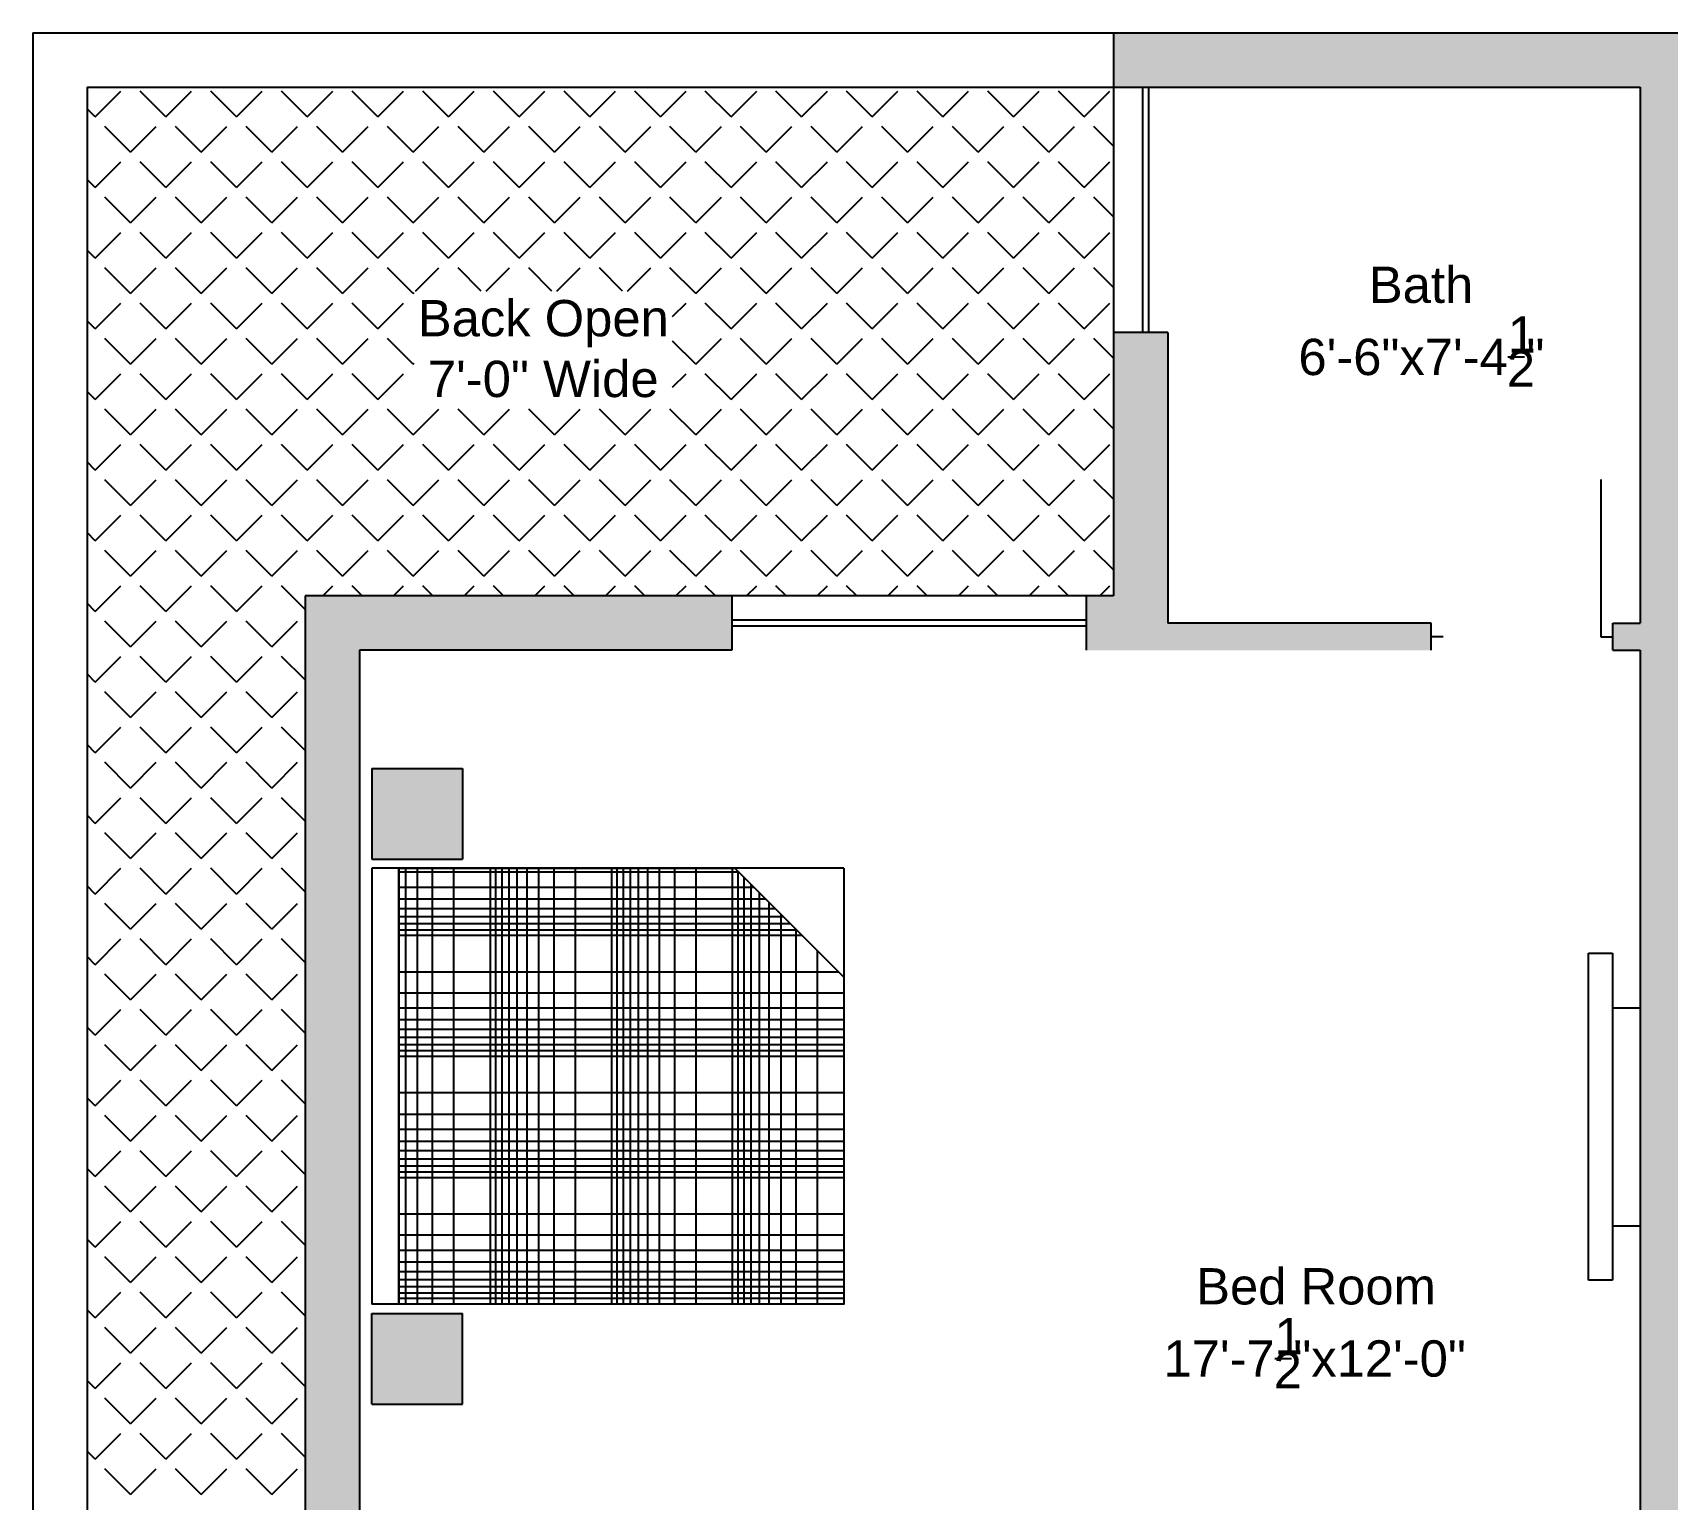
# Model space of a CAD drawing. Extents: x 22 to 562, y 18 to 1223.
# Drawn here: x 21.8 to 291.8, y 980.6 to 1222.8 of the extents above; entities that cross this region are included whole.
import ezdxf

# ---------------------------------------------------------------- set-up
doc = ezdxf.new("R2010")
doc.units = 0
doc.header["$MEASUREMENT"] = 0
for name, color, linetype in [('DOORS', 42, 'CONTINUOUS'), ('FURN', 144, 'CONTINUOUS'), ('FURNITURE', 44, 'CONTINUOUS'), ('LABELS', 61, 'CONTINUOUS'), ('LINE', 7, 'CONTINUOUS'), ('WALLS', 7, 'CONTINUOUS'), ('WINDOWS', 140, 'CONTINUOUS')]:
    doc.layers.add(name, color=color, linetype=linetype)
doc.styles.get("Standard").update_dxf_attribs({"font": 'arial.ttf'})

# ---------------------------------------------------------------- blocks, each defined once
blk = doc.blocks.new('FURN-G6')
at = {"layer": 'FURNITURE', "color": 7, "linetype": 'CONTINUOUS'}
for p, q in [((832.438348, 559.602644), (847.438348, 559.602644)), ((847.438348, 559.602644), (847.438348, 544.602644)), ((848.938348, 481.602644), (848.938348, 559.602644)), ((848.938348, 559.602644), (920.938348, 559.602644)), ((920.938348, 481.602644), (920.938348, 559.602644)), ((922.438348, 559.602644), (922.438348, 544.602644)), ((937.438348, 559.602644), (922.438348, 559.602644)), ((937.438348, 559.602644), (937.438348, 544.602644)), ((832.438348, 544.602644), (847.438348, 544.602644)), ((937.438348, 544.602644), (922.438348, 544.602644)), ((848.938348, 481.602644), (920.938348, 481.602644))]:
    blk.add_line(p, q, dxfattribs=at)
blk = doc.blocks.new('FURN-G5')
at = {"layer": 'FURNITURE', "color": 7, "linetype": 'CONTINUOUS'}
blk.add_line((832.438348, 559.602644), (832.438348, 544.602644), dxfattribs=at)
at = {"layer": 'FURNITURE'}
blk.add_blockref('FURN-G6', (0, 0), dxfattribs=at)
blk = doc.blocks.new('FURN-G7')
at = {"layer": 'FURNITURE', "color": 181, "linetype": 'CONTINUOUS'}
for p, q in [((920.938348, 553.980644), (848.938348, 553.980644)), ((849.541348, 555.102644), (849.541348, 498.999644)), ((852.040348, 555.102644), (852.040348, 496.500644)), ((853.978348, 555.102644), (853.978348, 494.562644)), ((855.562348, 555.102644), (855.562348, 492.978644)), ((856.903348, 555.102644), (856.903348, 491.637644)), ((858.061348, 555.102644), (858.061348, 490.479644)), ((859.084348, 555.102644), (859.084348, 489.456644)), ((859.999348, 555.102644), (859.999348, 488.541644)), ((866.020348, 555.102644), (866.020348, 482.520644)), ((869.542348, 481.605644), (869.542348, 555.102644)), ((872.041348, 481.605644), (872.041348, 555.102644)), ((873.979348, 481.605644), (873.979348, 555.102644)), ((875.563348, 481.605644), (875.563348, 555.102644)), ((876.904348, 481.605644), (876.904348, 555.102644)), ((878.062348, 481.605644), (878.062348, 555.102644)), ((879.085348, 481.605644), (879.085348, 555.102644)), ((880.000348, 481.605644), (880.000348, 555.102644)), ((886.021348, 481.605644), (886.021348, 555.102644)), ((889.540348, 555.102644), (889.540348, 481.605644)), ((892.039348, 555.102644), (892.039348, 481.605644)), ((893.977348, 555.102644), (893.977348, 481.605644)), ((895.561348, 555.102644), (895.561348, 481.605644)), ((896.902348, 555.102644), (896.902348, 481.605644)), ((898.060348, 555.102644), (898.060348, 481.605644)), ((899.083348, 555.102644), (899.083348, 481.605644)), ((899.998348, 555.102644), (899.998348, 481.605644)), ((906.019348, 555.102644), (906.019348, 481.605644)), ((909.541348, 481.605644), (909.541348, 555.102644)), ((912.040348, 481.605644), (912.040348, 555.102644)), ((913.978348, 481.605644), (913.978348, 555.102644)), ((915.562348, 481.605644), (915.562348, 555.102644)), ((916.903348, 481.605644), (916.903348, 555.102644)), ((918.061348, 481.605644), (918.061348, 555.102644)), ((919.084348, 481.605644), (919.084348, 555.102644)), ((919.999348, 481.605644), (919.999348, 555.102644)), ((920.938348, 552.042644), (848.938348, 552.042644)), ((920.938348, 549.543644), (848.938348, 549.543644)), ((920.938348, 546.021644), (848.938348, 546.021644)), ((920.938348, 540.000644), (848.938348, 540.000644)), ((920.938348, 539.085644), (848.938348, 539.085644)), ((920.938348, 538.062644), (848.938348, 538.062644)), ((920.938348, 536.901644), (848.938348, 536.901644)), ((920.938348, 535.563644), (848.938348, 535.563644)), ((848.938348, 533.979644), (920.938348, 533.979644)), ((848.938348, 532.041644), (920.938348, 532.041644)), ((848.938348, 529.542644), (920.938348, 529.542644)), ((848.938348, 526.020644), (920.938348, 526.020644)), ((848.938348, 519.999644), (920.938348, 519.999644)), ((848.938348, 519.084644), (920.938348, 519.084644)), ((848.938348, 518.061644), (920.938348, 518.061644)), ((848.938348, 516.900644), (920.938348, 516.900644)), ((848.938348, 515.562644), (920.938348, 515.562644)), ((920.938348, 513.981644), (848.938348, 513.981644)), ((920.938348, 512.043644), (848.938348, 512.043644)), ((920.938348, 509.544644), (848.938348, 509.544644)), ((920.938348, 506.022644), (848.938348, 506.022644)), ((920.938348, 500.001644), (848.938348, 500.001644)), ((920.938348, 499.086644), (849.454348, 499.086644)), ((920.938348, 498.063644), (850.477348, 498.063644)), ((920.938348, 496.902644), (851.638348, 496.902644)), ((920.938348, 495.564644), (852.976348, 495.564644)), ((854.560348, 493.980644), (920.938348, 493.980644)), ((856.498348, 492.042644), (920.938348, 492.042644)), ((858.997348, 489.543644), (920.938348, 489.543644)), ((862.519348, 486.021644), (920.938348, 486.021644))]:
    blk.add_line(p, q, dxfattribs=at)

msp = doc.modelspace()

# ---------------------------------------------------------------- hatches: boundary and pattern name
at = {"layer": 'LINE'}
h = msp.add_hatch(color=46, dxfattribs=at)
h.paths.add_polyline_path([(212.33, 391.78), (107.33, 391.78), (107.33, 382.78), (207.83, 382.78), (207.83, 378.28), (212.33, 378.28)])
h.paths.add_polyline_path([(516.83, 1129.78), (446.33, 1129.78), (446.33, 1120.78), (507.83, 1120.78), (507.83, 976.78), (419.33, 976.78), (419.33, 918.28), (423.83, 918.28), (423.83, 967.78), (507.83, 967.78), (507.83, 963.28), (516.83, 963.28)])
h.paths.add_polyline_path([(387.83, 1129.78), (383.33, 1129.78), (383.33, 1173.28), (374.33, 1173.28), (374.33, 1125.28), (330.83, 1125.28), (330.83, 1120.78), (387.83, 1120.78)])
h.paths.add_polyline_path([(137.33, 1129.78), (66.83, 1129.78), (66.83, 963.28), (75.83, 963.28), (75.83, 967.78), (159.83, 967.78), (159.83, 918.28), (164.33, 918.28), (164.33, 976.78), (75.83, 976.78), (75.83, 1120.78), (137.33, 1120.78)])
h.paths.add_polyline_path([(209.33, 1173.28), (200.33, 1173.28), (200.33, 1129.78), (195.83, 1129.78), (195.83, 1120.78), (252.83, 1120.78), (252.83, 1125.28), (209.33, 1125.28)])
h.paths.add_polyline_path([(516.83, 927.28), (507.83, 927.28), (507.83, 883.78), (423.83, 883.78), (423.83, 888.28), (419.33, 888.28), (419.33, 883.78), (414.83, 883.78), (414.83, 874.78), (507.83, 874.78), (507.83, 820.78), (516.83, 820.78)])
h.paths.add_polyline_path([(372.83, 883.78), (357.83, 883.78), (357.83, 976.78), (353.33, 976.78), (353.33, 883.78), (342.83, 883.78), (342.83, 874.78), (353.33, 874.78), (353.33, 741.28), (357.83, 741.28), (357.83, 874.78), (372.83, 874.78)], flags=16)
h.paths.add_polyline_path([(516.83, 748.78), (507.83, 748.78), (507.83, 694.78), (357.83, 694.78), (357.83, 699.28), (353.33, 699.28), (353.33, 685.78), (507.83, 685.78), (507.83, 649.78), (516.83, 649.78)])
h.paths.add_polyline_path([(516.83, 577.78), (507.83, 577.78), (507.83, 541.78), (363.83, 541.78), (363.83, 532.78), (371.33, 532.78), (371.33, 504.28), (375.83, 504.28), (375.83, 532.78), (507.83, 532.78), (507.83, 509.53), (516.83, 509.53)])
h.paths.add_polyline_path([(516.83, 461.53), (507.83, 461.53), (507.83, 438.28), (375.83, 438.28), (375.83, 462.28), (371.33, 462.28), (371.33, 433.78), (507.83, 433.78), (507.83, 424.78), (516.83, 424.78)])
h.paths.add_polyline_path([(516.83, 400.78), (507.83, 400.78), (507.83, 391.78), (503.33, 391.78), (503.33, 382.78), (507.83, 382.78), (507.83, 226.78), (477.83, 226.78), (477.83, 217.78), (516.83, 217.78)])
h.paths.add_polyline_path([(476.33, 391.78), (371.33, 391.78), (371.33, 378.28), (375.83, 378.28), (375.83, 382.78), (476.33, 382.78)])
h.paths.add_polyline_path([(405.83, 226.78), (375.83, 226.78), (375.83, 336.28), (371.33, 336.28), (371.33, 286.78), (363.83, 286.78), (363.83, 277.78), (371.33, 277.78), (371.33, 217.78), (405.83, 217.78)])
h.paths.add_polyline_path([(212.33, 277.78), (219.83, 277.78), (219.83, 286.78), (212.33, 286.78), (212.33, 336.28), (207.83, 336.28), (207.83, 226.78), (177.83, 226.78), (177.83, 217.78), (212.33, 217.78)])
h.paths.add_polyline_path([(206.33, 97.78, 1), (194.33, 97.78, 1)])
h.paths.add_polyline_path([(242.33, 169.78, 1), (230.33, 169.78, 1)])
h.paths.add_polyline_path([(341.33, 169.78, 1), (353.33, 169.78, 1)])
h.paths.add_polyline_path([(30.83, 226.78), (21.83, 226.78), (21.83, 85.78), (30.83, 85.78)])
h.paths.add_polyline_path([(80.33, 391.78), (75.83, 391.78), (75.83, 400.78), (66.83, 400.78), (66.83, 217.78), (105.83, 217.78), (105.83, 226.78), (75.83, 226.78), (75.83, 382.78), (80.33, 382.78)])
h.paths.add_polyline_path([(75.83, 461.53), (66.83, 461.53), (66.83, 424.78), (75.83, 424.78), (75.83, 433.78), (212.33, 433.78), (212.33, 462.28), (207.83, 462.28), (207.83, 438.28), (75.83, 438.28)])
h.paths.add_polyline_path([(219.83, 541.78), (75.83, 541.78), (75.83, 577.78), (66.83, 577.78), (66.83, 509.53), (75.83, 509.53), (75.83, 532.78), (207.83, 532.78), (207.83, 504.28), (212.33, 504.28), (212.33, 532.78), (219.83, 532.78)])
h.paths.add_polyline_path([(230.33, 699.28), (225.83, 699.28), (225.83, 694.78), (75.83, 694.78), (75.83, 748.78), (66.83, 748.78), (66.83, 649.78), (75.83, 649.78), (75.83, 685.78), (230.33, 685.78)])
h.paths.add_polyline_path([(240.83, 883.78), (230.33, 883.78), (230.33, 976.78), (225.83, 976.78), (225.83, 883.78), (210.83, 883.78), (210.83, 874.78), (225.83, 874.78), (225.83, 741.28), (230.33, 741.28), (230.33, 874.78), (240.83, 874.78)], flags=16)
h.paths.add_polyline_path([(168.83, 883.78), (164.33, 883.78), (164.33, 888.28), (159.83, 888.28), (159.83, 883.78), (75.83, 883.78), (75.83, 927.28), (66.83, 927.28), (66.83, 820.78), (75.83, 820.78), (75.83, 874.78), (168.83, 874.78)])
h.paths.add_polyline_path([(300.83, 883.78), (296.33, 883.78), (296.33, 1120.78), (300.83, 1120.78), (300.83, 1125.28), (296.33, 1125.28), (296.33, 1132.78), (296.33, 1213.78), (374.33, 1213.78), (374.33, 1209.28), (383.33, 1209.28), (383.33, 1222.78), (200.33, 1222.78), (200.33, 1213.78), (287.33, 1213.78), (287.33, 1125.28), (282.83, 1125.28), (282.83, 1120.78), (287.33, 1120.78), (287.33, 883.78), (282.83, 883.78), (282.83, 874.78), (287.33, 874.78), (287.33, 541.78), (279.83, 541.79), (279.83, 541.79), (279.83, 532.79), (287.33, 532.78), (287.33, 286.78), (279.83, 286.78), (279.83, 277.78), (287.33, 277.78), (287.33, 247.78), (296.33, 247.78), (296.33, 277.78), (303.83, 277.78), (303.83, 286.78), (296.33, 286.78), (296.33, 532.78), (303.83, 532.79), (303.83, 541.79), (296.33, 541.78), (296.33, 874.78), (300.83, 874.78)])

# ---------------------------------------------------------------- linework, layer by layer
at = {"layer": 'DOORS'}
msp.add_line((280.83, 1149.01), (280.83, 1123.01), dxfattribs=at)
at = {"layer": 'FURN'}
for p, q in [((278.79, 1016.74), (278.79, 1070.74)), ((278.79, 1070.74), (282.79, 1070.74)), ((282.79, 1070.74), (282.79, 1016.74)), ((282.79, 1061.74), (287.29, 1061.74)), ((282.79, 1025.74), (287.33, 1025.74)), ((282.79, 1016.74), (278.79, 1016.74))]:
    msp.add_line(p, q, dxfattribs=at)
at = {"layer": 'FURNITURE', "color": 7, "linetype": 'CONTINUOUS'}
for p, q in [((82.33, 1084.78), (82.33, 1012.78)), ((137.83, 1084.78), (155.83, 1066.78))]:
    msp.add_line(p, q, dxfattribs=at)
at = {"layer": 'FURNITURE', "color": 181, "linetype": 'CONTINUOUS'}
msp.add_lwpolyline([(82.33, 1012.78), (82.33, 1084.78), (137.83, 1084.78), (155.83, 1066.78), (155.83, 1012.78)], close=True, dxfattribs=at)
at = {"layer": 'FURNITURE', "color": 42, "linetype": 'CONTINUOUS'}
for points in [[(77.83, 1086.28), (77.83, 1101.28), (92.83, 1086.28), (92.83, 1101.28)], [(77.83, 996.28), (77.83, 1011.28), (92.83, 996.28), (92.83, 1011.28)]]:
    msp.add_solid(points, dxfattribs=at)
at = {"layer": 'LABELS'}
for p, q in [((265.49, 1169.23), (268.27, 1169.23)), ((226.98, 1003.82), (229.77, 1003.82))]:
    msp.add_line(p, q, dxfattribs=at)
at = {"layer": 'LINE'}
for p, q in [((200.33, 1222.78), (383.33, 1222.78)), ((200.33, 1213.78), (287.33, 1213.78)), ((287.33, 1213.78), (287.33, 1125.28)), ((209.33, 1173.28), (200.33, 1173.28)), ((282.83, 1120.78), (282.83, 1125.28)), ((252.83, 1123.03), (254.83, 1123.03)), ((280.83, 1123.01), (282.83, 1123.01)), ((287.33, 1120.78), (287.33, 1105.23))]:
    msp.add_line(p, q, dxfattribs=at)
at = {"layer": 'WALLS', "color": 8}
for p, q in [((21.83, 1222.78), (200.33, 1222.78)), ((21.83, 1222.78), (21.83, 226.78)), ((30.83, 1213.78), (200.33, 1213.78)), ((30.83, 1213.78), (30.83, 226.78))]:
    msp.add_line(p, q, dxfattribs=at)
at = {"layer": 'WALLS'}
for p, q in [((200.33, 1222.78), (200.33, 1129.78)), ((209.33, 1173.28), (209.33, 1125.28)), ((287.33, 1141.78), (287.33, 1125.28)), ((200.33, 1129.78), (66.83, 1129.78)), ((66.83, 1129.78), (66.83, 217.78)), ((137.33, 1129.78), (137.33, 1120.78)), ((195.83, 1129.78), (195.83, 1120.78)), ((252.83, 1125.28), (209.33, 1125.28)), ((252.83, 1120.78), (252.83, 1125.28)), ((282.83, 1125.28), (287.33, 1125.28)), ((137.33, 1120.78), (75.83, 1120.78)), ((75.83, 1120.78), (75.83, 976.78)), ((282.83, 1120.78), (287.33, 1120.78)), ((287.33, 1120.78), (287.33, 883.78))]:
    msp.add_line(p, q, dxfattribs=at)
at = {"layer": 'WALLS', "color": 8, "linetype": 'CONTINUOUS'}
for p, q in [((32.17, 1208.87), (36.41, 1213.11)), ((43.84, 1208.87), (39.6, 1213.11)), ((43.84, 1208.87), (48.08, 1213.11)), ((55.51, 1208.87), (51.26, 1213.11)), ((55.51, 1208.87), (59.75, 1213.11)), ((67.17, 1208.87), (62.93, 1213.11)), ((67.17, 1208.87), (71.42, 1213.11)), ((78.84, 1208.87), (74.6, 1213.11)), ((78.84, 1208.87), (83.08, 1213.11)), ((90.51, 1208.87), (86.27, 1213.11)), ((90.51, 1208.87), (94.75, 1213.11)), ((102.18, 1208.87), (97.93, 1213.11)), ((102.18, 1208.87), (106.42, 1213.11)), ((113.84, 1208.87), (109.6, 1213.11)), ((113.84, 1208.87), (118.09, 1213.11)), ((125.51, 1208.87), (121.27, 1213.11)), ((125.51, 1208.87), (129.75, 1213.11)), ((137.18, 1208.87), (132.93, 1213.11)), ((137.18, 1208.87), (141.42, 1213.11)), ((148.84, 1208.87), (144.6, 1213.11)), ((148.84, 1208.87), (153.09, 1213.11)), ((160.51, 1208.87), (156.27, 1213.11)), ((160.51, 1208.87), (164.75, 1213.11)), ((172.18, 1208.87), (167.94, 1213.11)), ((172.18, 1208.87), (176.42, 1213.11)), ((183.85, 1208.87), (179.6, 1213.11)), ((183.85, 1208.87), (188.09, 1213.11)), ((195.51, 1208.87), (191.27, 1213.11)), ((195.51, 1208.87), (199.76, 1213.11)), ((32.17, 1208.87), (30.83, 1210.21)), ((38.01, 1203.04), (33.76, 1207.28)), ((38.01, 1203.04), (42.25, 1207.28)), ((49.67, 1203.04), (45.43, 1207.28)), ((49.67, 1203.04), (53.92, 1207.28)), ((61.34, 1203.04), (57.1, 1207.28)), ((61.34, 1203.04), (65.58, 1207.28)), ((73.01, 1203.04), (68.76, 1207.28)), ((73.01, 1203.04), (77.25, 1207.28)), ((84.67, 1203.04), (80.43, 1207.28)), ((84.67, 1203.04), (88.92, 1207.28)), ((96.34, 1203.04), (92.1, 1207.28)), ((96.34, 1203.04), (100.58, 1207.28)), ((108.01, 1203.04), (103.77, 1207.28)), ((108.01, 1203.04), (112.25, 1207.28)), ((119.68, 1203.04), (115.43, 1207.28)), ((119.68, 1203.04), (123.92, 1207.28)), ((131.34, 1203.04), (127.1, 1207.28)), ((131.34, 1203.04), (135.59, 1207.28)), ((143.01, 1203.04), (138.77, 1207.28)), ((143.01, 1203.04), (147.25, 1207.28)), ((154.68, 1203.04), (150.44, 1207.28)), ((154.68, 1203.04), (158.92, 1207.28)), ((166.35, 1203.04), (162.1, 1207.28)), ((166.35, 1203.04), (170.59, 1207.28)), ((178.01, 1203.04), (173.77, 1207.28)), ((178.01, 1203.04), (182.26, 1207.28)), ((189.68, 1203.04), (185.44, 1207.28)), ((189.68, 1203.04), (193.92, 1207.28)), ((200.33, 1204.05), (197.1, 1207.28)), ((32.17, 1197.2), (36.41, 1201.45)), ((43.84, 1197.2), (39.6, 1201.45)), ((43.84, 1197.2), (48.08, 1201.45)), ((55.51, 1197.2), (51.26, 1201.45)), ((55.51, 1197.2), (59.75, 1201.45)), ((67.17, 1197.2), (62.93, 1201.45)), ((67.17, 1197.2), (71.42, 1201.45)), ((78.84, 1197.2), (74.6, 1201.45)), ((78.84, 1197.2), (83.08, 1201.45)), ((90.51, 1197.2), (86.27, 1201.45)), ((90.51, 1197.2), (94.75, 1201.45)), ((102.18, 1197.2), (97.93, 1201.45)), ((102.18, 1197.2), (106.42, 1201.45)), ((113.84, 1197.2), (109.6, 1201.45)), ((113.84, 1197.2), (118.09, 1201.45)), ((125.51, 1197.2), (121.27, 1201.45)), ((125.51, 1197.2), (129.75, 1201.45)), ((137.18, 1197.2), (132.93, 1201.45)), ((137.18, 1197.2), (141.42, 1201.45)), ((148.84, 1197.2), (144.6, 1201.45)), ((148.84, 1197.2), (153.09, 1201.45)), ((160.51, 1197.2), (156.27, 1201.45)), ((160.51, 1197.2), (164.75, 1201.45)), ((172.18, 1197.2), (167.94, 1201.45)), ((172.18, 1197.2), (176.42, 1201.45)), ((183.85, 1197.2), (179.6, 1201.45)), ((183.85, 1197.2), (188.09, 1201.45)), ((195.51, 1197.2), (191.27, 1201.45)), ((195.51, 1197.2), (199.76, 1201.45)), ((32.17, 1197.2), (30.83, 1198.54)), ((38.01, 1191.37), (33.76, 1195.61)), ((38.01, 1191.37), (42.25, 1195.61)), ((49.67, 1191.37), (45.43, 1195.61)), ((49.67, 1191.37), (53.92, 1195.61)), ((61.34, 1191.37), (57.1, 1195.61)), ((61.34, 1191.37), (65.58, 1195.61)), ((73.01, 1191.37), (68.76, 1195.61)), ((73.01, 1191.37), (77.25, 1195.61)), ((84.67, 1191.37), (80.43, 1195.61)), ((84.67, 1191.37), (88.92, 1195.61)), ((96.34, 1191.37), (92.1, 1195.61)), ((96.34, 1191.37), (100.58, 1195.61)), ((108.01, 1191.37), (103.77, 1195.61)), ((108.01, 1191.37), (112.25, 1195.61)), ((119.68, 1191.37), (115.43, 1195.61)), ((119.68, 1191.37), (123.92, 1195.61)), ((131.34, 1191.37), (127.1, 1195.61)), ((131.34, 1191.37), (135.59, 1195.61)), ((143.01, 1191.37), (138.77, 1195.61)), ((143.01, 1191.37), (147.25, 1195.61)), ((154.68, 1191.37), (150.44, 1195.61)), ((154.68, 1191.37), (158.92, 1195.61)), ((166.35, 1191.37), (162.1, 1195.61)), ((166.35, 1191.37), (170.59, 1195.61)), ((178.01, 1191.37), (173.77, 1195.61)), ((178.01, 1191.37), (182.26, 1195.61)), ((189.68, 1191.37), (185.44, 1195.61)), ((189.68, 1191.37), (193.92, 1195.61)), ((200.33, 1192.39), (197.1, 1195.61)), ((32.17, 1185.54), (36.41, 1189.78)), ((43.84, 1185.54), (39.6, 1189.78)), ((43.84, 1185.54), (48.08, 1189.78)), ((55.51, 1185.54), (51.26, 1189.78)), ((55.51, 1185.54), (59.75, 1189.78)), ((67.17, 1185.54), (62.93, 1189.78)), ((67.17, 1185.54), (71.42, 1189.78)), ((78.84, 1185.54), (74.6, 1189.78)), ((78.84, 1185.54), (83.08, 1189.78)), ((90.51, 1185.54), (86.27, 1189.78)), ((90.51, 1185.54), (94.75, 1189.78)), ((102.18, 1185.54), (97.93, 1189.78)), ((102.18, 1185.54), (106.42, 1189.78)), ((113.84, 1185.54), (109.6, 1189.78)), ((113.84, 1185.54), (118.09, 1189.78)), ((125.51, 1185.54), (121.27, 1189.78)), ((125.51, 1185.54), (129.75, 1189.78)), ((137.18, 1185.54), (132.93, 1189.78)), ((137.18, 1185.54), (141.42, 1189.78)), ((148.84, 1185.54), (144.6, 1189.78)), ((148.84, 1185.54), (153.09, 1189.78)), ((160.51, 1185.54), (156.27, 1189.78)), ((160.51, 1185.54), (164.75, 1189.78)), ((172.18, 1185.54), (167.94, 1189.78)), ((172.18, 1185.54), (176.42, 1189.78)), ((183.85, 1185.54), (179.6, 1189.78)), ((183.85, 1185.54), (188.09, 1189.78)), ((195.51, 1185.54), (191.27, 1189.78)), ((195.51, 1185.54), (199.76, 1189.78)), ((32.17, 1185.54), (30.83, 1186.88)), ((38.01, 1179.7), (33.76, 1183.95)), ((38.01, 1179.7), (42.25, 1183.95)), ((49.67, 1179.7), (45.43, 1183.95)), ((49.67, 1179.7), (53.92, 1183.95)), ((61.34, 1179.7), (57.1, 1183.95)), ((61.34, 1179.7), (65.58, 1183.95)), ((73.01, 1179.7), (68.76, 1183.95)), ((73.01, 1179.7), (77.25, 1183.95)), ((84.67, 1179.7), (80.43, 1183.95)), ((85.08, 1180.11), (88.92, 1183.95)), ((95.93, 1180.11), (92.1, 1183.95)), ((96.75, 1180.11), (100.58, 1183.95)), ((107.6, 1180.11), (103.77, 1183.95)), ((108.42, 1180.11), (112.25, 1183.95)), ((119.27, 1180.11), (115.43, 1183.95)), ((120.09, 1180.11), (123.92, 1183.95)), ((131.34, 1179.7), (127.1, 1183.95)), ((131.34, 1179.7), (135.59, 1183.95)), ((143.01, 1179.7), (138.77, 1183.95)), ((143.01, 1179.7), (147.25, 1183.95)), ((154.68, 1179.7), (150.44, 1183.95)), ((154.68, 1179.7), (158.92, 1183.95)), ((166.35, 1179.7), (162.1, 1183.95)), ((166.35, 1179.7), (170.59, 1183.95)), ((178.01, 1179.7), (173.77, 1183.95)), ((178.01, 1179.7), (182.26, 1183.95)), ((189.68, 1179.7), (185.44, 1183.95)), ((189.68, 1179.7), (193.92, 1183.95)), ((200.33, 1180.72), (197.1, 1183.95)), ((32.17, 1173.87), (36.41, 1178.11)), ((43.84, 1173.87), (39.6, 1178.11)), ((43.84, 1173.87), (48.08, 1178.11)), ((55.51, 1173.87), (51.26, 1178.11)), ((55.51, 1173.87), (59.75, 1178.11)), ((67.17, 1173.87), (62.93, 1178.11)), ((67.17, 1173.87), (71.42, 1178.11)), ((78.84, 1173.87), (74.6, 1178.11)), ((78.84, 1173.87), (83.08, 1178.11)), ((84.67, 1179.7), (84.86, 1179.89)), ((127.53, 1175.89), (129.75, 1178.11)), ((137.18, 1173.87), (132.93, 1178.11)), ((137.18, 1173.87), (141.42, 1178.11)), ((148.84, 1173.87), (144.6, 1178.11)), ((148.84, 1173.87), (153.09, 1178.11)), ((160.51, 1173.87), (156.27, 1178.11)), ((160.51, 1173.87), (164.75, 1178.11)), ((172.18, 1173.87), (167.94, 1178.11)), ((172.18, 1173.87), (176.42, 1178.11)), ((183.85, 1173.87), (179.6, 1178.11)), ((183.85, 1173.87), (188.09, 1178.11)), ((195.51, 1173.87), (191.27, 1178.11)), ((195.51, 1173.87), (199.76, 1178.11)), ((32.17, 1173.87), (30.83, 1175.21)), ((38.01, 1168.04), (33.76, 1172.28)), ((38.01, 1168.04), (42.25, 1172.28)), ((49.67, 1168.04), (45.43, 1172.28)), ((49.67, 1168.04), (53.92, 1172.28)), ((61.34, 1168.04), (57.1, 1172.28)), ((61.34, 1168.04), (65.58, 1172.28)), ((73.01, 1168.04), (68.76, 1172.28)), ((73.01, 1168.04), (77.25, 1172.28)), ((84.67, 1168.04), (80.43, 1172.28)), ((131.34, 1168.04), (127.53, 1171.85)), ((131.34, 1168.04), (135.59, 1172.28)), ((143.01, 1168.04), (138.77, 1172.28)), ((143.01, 1168.04), (147.25, 1172.28)), ((154.68, 1168.04), (150.44, 1172.28)), ((154.68, 1168.04), (158.92, 1172.28)), ((166.35, 1168.04), (162.1, 1172.28)), ((166.35, 1168.04), (170.59, 1172.28)), ((178.01, 1168.04), (173.77, 1172.28)), ((178.01, 1168.04), (182.26, 1172.28)), ((189.68, 1168.04), (185.44, 1172.28)), ((189.68, 1168.04), (193.92, 1172.28)), ((200.33, 1169.05), (197.1, 1172.28)), ((32.17, 1162.2), (36.41, 1166.45)), ((43.84, 1162.2), (39.6, 1166.45)), ((43.84, 1162.2), (48.08, 1166.45)), ((55.51, 1162.2), (51.26, 1166.45)), ((55.51, 1162.2), (59.75, 1166.45)), ((67.17, 1162.2), (62.93, 1166.45)), ((67.17, 1162.2), (71.42, 1166.45)), ((78.84, 1162.2), (74.6, 1166.45)), ((78.84, 1162.2), (83.08, 1166.45)), ((84.67, 1168.04), (84.86, 1168.22)), ((127.53, 1164.23), (129.75, 1166.45)), ((137.18, 1162.2), (132.93, 1166.45)), ((137.18, 1162.2), (141.42, 1166.45)), ((148.84, 1162.2), (144.6, 1166.45)), ((148.84, 1162.2), (153.09, 1166.45)), ((160.51, 1162.2), (156.27, 1166.45)), ((160.51, 1162.2), (164.75, 1166.45)), ((172.18, 1162.2), (167.94, 1166.45)), ((172.18, 1162.2), (176.42, 1166.45)), ((183.85, 1162.2), (179.6, 1166.45)), ((183.85, 1162.2), (188.09, 1166.45)), ((195.51, 1162.2), (191.27, 1166.45)), ((195.51, 1162.2), (199.76, 1166.45)), ((32.17, 1162.2), (30.83, 1163.54)), ((38.01, 1156.37), (33.76, 1160.61)), ((38.01, 1156.37), (42.25, 1160.61)), ((49.67, 1156.37), (45.43, 1160.61)), ((49.67, 1156.37), (53.92, 1160.61)), ((61.34, 1156.37), (57.1, 1160.61)), ((61.34, 1156.37), (65.58, 1160.61)), ((73.01, 1156.37), (68.76, 1160.61)), ((73.01, 1156.37), (77.25, 1160.61)), ((84.67, 1156.37), (80.43, 1160.61)), ((84.67, 1156.37), (88.92, 1160.61)), ((96.34, 1156.37), (92.1, 1160.61)), ((96.34, 1156.37), (100.58, 1160.61)), ((108.01, 1156.37), (103.77, 1160.61)), ((108.01, 1156.37), (112.25, 1160.61)), ((119.68, 1156.37), (115.43, 1160.61)), ((119.68, 1156.37), (123.92, 1160.61)), ((131.34, 1156.37), (127.1, 1160.61)), ((131.34, 1156.37), (135.59, 1160.61)), ((143.01, 1156.37), (138.77, 1160.61)), ((143.01, 1156.37), (147.25, 1160.61)), ((154.68, 1156.37), (150.44, 1160.61)), ((154.68, 1156.37), (158.92, 1160.61)), ((166.35, 1156.37), (162.1, 1160.61)), ((166.35, 1156.37), (170.59, 1160.61)), ((178.01, 1156.37), (173.77, 1160.61)), ((178.01, 1156.37), (182.26, 1160.61)), ((189.68, 1156.37), (185.44, 1160.61)), ((189.68, 1156.37), (193.92, 1160.61)), ((200.33, 1157.38), (197.1, 1160.61)), ((32.17, 1150.54), (36.41, 1154.78)), ((43.84, 1150.54), (39.6, 1154.78)), ((43.84, 1150.54), (48.08, 1154.78)), ((55.51, 1150.54), (51.26, 1154.78)), ((55.51, 1150.54), (59.75, 1154.78)), ((67.17, 1150.54), (62.93, 1154.78)), ((67.17, 1150.54), (71.42, 1154.78)), ((78.84, 1150.54), (74.6, 1154.78)), ((78.84, 1150.54), (83.08, 1154.78)), ((90.51, 1150.54), (86.27, 1154.78)), ((90.51, 1150.54), (94.75, 1154.78)), ((102.18, 1150.54), (97.93, 1154.78)), ((102.18, 1150.54), (106.42, 1154.78)), ((113.84, 1150.54), (109.6, 1154.78)), ((113.84, 1150.54), (118.09, 1154.78)), ((125.51, 1150.54), (121.27, 1154.78)), ((125.51, 1150.54), (129.75, 1154.78)), ((137.18, 1150.54), (132.93, 1154.78)), ((137.18, 1150.54), (141.42, 1154.78)), ((148.84, 1150.54), (144.6, 1154.78)), ((148.84, 1150.54), (153.09, 1154.78)), ((160.51, 1150.54), (156.27, 1154.78)), ((160.51, 1150.54), (164.75, 1154.78)), ((172.18, 1150.54), (167.94, 1154.78)), ((172.18, 1150.54), (176.42, 1154.78)), ((183.85, 1150.54), (179.6, 1154.78)), ((183.85, 1150.54), (188.09, 1154.78)), ((195.51, 1150.54), (191.27, 1154.78)), ((195.51, 1150.54), (199.76, 1154.78)), ((32.17, 1150.54), (30.83, 1151.88)), ((38.01, 1144.7), (33.76, 1148.94)), ((38.01, 1144.7), (42.25, 1148.94)), ((49.67, 1144.7), (45.43, 1148.94)), ((49.67, 1144.7), (53.92, 1148.94)), ((61.34, 1144.7), (57.1, 1148.94)), ((61.34, 1144.7), (65.58, 1148.94)), ((73.01, 1144.7), (68.76, 1148.94)), ((73.01, 1144.7), (77.25, 1148.94)), ((84.67, 1144.7), (80.43, 1148.94)), ((84.67, 1144.7), (88.92, 1148.94)), ((96.34, 1144.7), (92.1, 1148.94)), ((96.34, 1144.7), (100.58, 1148.94)), ((108.01, 1144.7), (103.77, 1148.94)), ((108.01, 1144.7), (112.25, 1148.94)), ((119.68, 1144.7), (115.43, 1148.94)), ((119.68, 1144.7), (123.92, 1148.94)), ((131.34, 1144.7), (127.1, 1148.94)), ((131.34, 1144.7), (135.59, 1148.94)), ((143.01, 1144.7), (138.77, 1148.94)), ((143.01, 1144.7), (147.25, 1148.94)), ((154.68, 1144.7), (150.44, 1148.94)), ((154.68, 1144.7), (158.92, 1148.94)), ((166.35, 1144.7), (162.1, 1148.94)), ((166.35, 1144.7), (170.59, 1148.94)), ((178.01, 1144.7), (173.77, 1148.94)), ((178.01, 1144.7), (182.26, 1148.94)), ((189.68, 1144.7), (185.44, 1148.94)), ((189.68, 1144.7), (193.92, 1148.94)), ((200.33, 1145.72), (197.1, 1148.94)), ((32.17, 1138.87), (36.41, 1143.11)), ((43.84, 1138.87), (39.6, 1143.11)), ((43.84, 1138.87), (48.08, 1143.11)), ((55.51, 1138.87), (51.26, 1143.11)), ((55.51, 1138.87), (59.75, 1143.11)), ((67.17, 1138.87), (62.93, 1143.11)), ((67.17, 1138.87), (71.42, 1143.11)), ((78.84, 1138.87), (74.6, 1143.11)), ((78.84, 1138.87), (83.08, 1143.11)), ((90.51, 1138.87), (86.27, 1143.11)), ((90.51, 1138.87), (94.75, 1143.11)), ((102.18, 1138.87), (97.93, 1143.11)), ((102.18, 1138.87), (106.42, 1143.11)), ((113.84, 1138.87), (109.6, 1143.11)), ((113.84, 1138.87), (118.09, 1143.11)), ((125.51, 1138.87), (121.27, 1143.11)), ((125.51, 1138.87), (129.75, 1143.11)), ((137.18, 1138.87), (132.93, 1143.11)), ((137.18, 1138.87), (141.42, 1143.11)), ((148.84, 1138.87), (144.6, 1143.11)), ((148.84, 1138.87), (153.09, 1143.11)), ((160.51, 1138.87), (156.27, 1143.11)), ((160.51, 1138.87), (164.75, 1143.11)), ((172.18, 1138.87), (167.94, 1143.11)), ((172.18, 1138.87), (176.42, 1143.11)), ((183.85, 1138.87), (179.6, 1143.11)), ((183.85, 1138.87), (188.09, 1143.11)), ((195.51, 1138.87), (191.27, 1143.11)), ((195.51, 1138.87), (199.76, 1143.11)), ((32.17, 1138.87), (30.83, 1140.21)), ((38.01, 1133.03), (33.76, 1137.28)), ((38.01, 1133.03), (42.25, 1137.28)), ((49.67, 1133.03), (45.43, 1137.28)), ((49.67, 1133.03), (53.92, 1137.28)), ((61.34, 1133.03), (57.1, 1137.28)), ((61.34, 1133.03), (65.58, 1137.28)), ((73.01, 1133.03), (68.76, 1137.28)), ((73.01, 1133.03), (77.25, 1137.28)), ((84.67, 1133.03), (80.43, 1137.28)), ((84.67, 1133.03), (88.92, 1137.28)), ((96.34, 1133.03), (92.1, 1137.28)), ((96.34, 1133.03), (100.58, 1137.28)), ((108.01, 1133.03), (103.77, 1137.28)), ((108.01, 1133.03), (112.25, 1137.28)), ((119.68, 1133.03), (115.43, 1137.28)), ((119.68, 1133.03), (123.92, 1137.28)), ((131.34, 1133.03), (127.1, 1137.28)), ((131.34, 1133.03), (135.59, 1137.28)), ((143.01, 1133.03), (138.77, 1137.28)), ((143.01, 1133.03), (147.25, 1137.28)), ((154.68, 1133.03), (150.44, 1137.28)), ((154.68, 1133.03), (158.92, 1137.28)), ((166.35, 1133.03), (162.1, 1137.28)), ((166.35, 1133.03), (170.59, 1137.28)), ((178.01, 1133.03), (173.77, 1137.28)), ((178.01, 1133.03), (182.26, 1137.28)), ((189.68, 1133.03), (185.44, 1137.28)), ((189.68, 1133.03), (193.92, 1137.28)), ((200.33, 1134.05), (197.1, 1137.28)), ((32.17, 1127.2), (36.41, 1131.44)), ((43.84, 1127.2), (39.6, 1131.44)), ((43.84, 1127.2), (48.08, 1131.44)), ((55.51, 1127.2), (51.26, 1131.44)), ((55.51, 1127.2), (59.75, 1131.44)), ((66.83, 1127.54), (62.93, 1131.44)), ((69.75, 1129.78), (71.42, 1131.44)), ((76.27, 1129.78), (74.6, 1131.44)), ((81.42, 1129.78), (83.08, 1131.44)), ((87.93, 1129.78), (86.27, 1131.44)), ((93.08, 1129.78), (94.75, 1131.44)), ((99.6, 1129.78), (97.93, 1131.44)), ((104.75, 1129.78), (106.42, 1131.44)), ((111.27, 1129.78), (109.6, 1131.44)), ((116.42, 1129.78), (118.09, 1131.44)), ((122.93, 1129.78), (121.27, 1131.44)), ((128.08, 1129.78), (129.75, 1131.44)), ((134.6, 1129.78), (132.93, 1131.44)), ((139.75, 1129.78), (141.42, 1131.44)), ((146.27, 1129.78), (144.6, 1131.44)), ((151.42, 1129.78), (153.09, 1131.44)), ((157.94, 1129.78), (156.27, 1131.44)), ((163.09, 1129.78), (164.75, 1131.44)), ((169.6, 1129.78), (167.94, 1131.44)), ((174.75, 1129.78), (176.42, 1131.44)), ((181.27, 1129.78), (179.6, 1131.44)), ((186.42, 1129.78), (188.09, 1131.44)), ((192.94, 1129.78), (191.27, 1131.44)), ((198.09, 1129.78), (199.76, 1131.44)), ((32.17, 1127.2), (30.83, 1128.54)), ((38.01, 1121.37), (33.76, 1125.61)), ((38.01, 1121.37), (42.25, 1125.61)), ((49.67, 1121.37), (45.43, 1125.61)), ((49.67, 1121.37), (53.92, 1125.61)), ((61.34, 1121.37), (57.1, 1125.61)), ((61.34, 1121.37), (65.58, 1125.61)), ((32.17, 1115.53), (36.41, 1119.78)), ((43.84, 1115.53), (39.6, 1119.78)), ((43.84, 1115.53), (48.08, 1119.78)), ((55.51, 1115.53), (51.26, 1119.78)), ((55.51, 1115.53), (59.75, 1119.78)), ((66.83, 1115.88), (62.93, 1119.78)), ((32.17, 1115.53), (30.83, 1116.87)), ((38.01, 1109.7), (33.76, 1113.94)), ((38.01, 1109.7), (42.25, 1113.94)), ((49.67, 1109.7), (45.43, 1113.94)), ((49.67, 1109.7), (53.92, 1113.94)), ((61.34, 1109.7), (57.1, 1113.94)), ((61.34, 1109.7), (65.58, 1113.94)), ((32.17, 1103.87), (36.41, 1108.11)), ((43.84, 1103.87), (39.6, 1108.11)), ((43.84, 1103.87), (48.08, 1108.11)), ((55.51, 1103.87), (51.26, 1108.11)), ((55.51, 1103.87), (59.75, 1108.11)), ((66.83, 1104.21), (62.93, 1108.11)), ((32.17, 1103.87), (30.83, 1105.21)), ((38.01, 1098.03), (33.76, 1102.28)), ((38.01, 1098.03), (42.25, 1102.28)), ((49.67, 1098.03), (45.43, 1102.28)), ((49.67, 1098.03), (53.92, 1102.28)), ((61.34, 1098.03), (57.1, 1102.28)), ((61.34, 1098.03), (65.58, 1102.28)), ((32.17, 1092.2), (36.41, 1096.44)), ((43.84, 1092.2), (39.6, 1096.44)), ((43.84, 1092.2), (48.08, 1096.44)), ((55.51, 1092.2), (51.26, 1096.44)), ((55.51, 1092.2), (59.75, 1096.44)), ((66.83, 1092.54), (62.93, 1096.44)), ((32.17, 1092.2), (30.83, 1093.54)), ((38.01, 1086.37), (33.76, 1090.61)), ((38.01, 1086.37), (42.25, 1090.61)), ((49.67, 1086.37), (45.43, 1090.61)), ((49.67, 1086.37), (53.92, 1090.61)), ((61.34, 1086.37), (57.1, 1090.61)), ((61.34, 1086.37), (65.58, 1090.61)), ((32.17, 1080.53), (36.41, 1084.77)), ((43.84, 1080.53), (39.6, 1084.77)), ((43.84, 1080.53), (48.08, 1084.77)), ((55.51, 1080.53), (51.26, 1084.77)), ((55.51, 1080.53), (59.75, 1084.77)), ((66.83, 1080.87), (62.93, 1084.77)), ((32.17, 1080.53), (30.83, 1081.87)), ((38.01, 1074.7), (33.76, 1078.94)), ((38.01, 1074.7), (42.25, 1078.94)), ((49.67, 1074.7), (45.43, 1078.94)), ((49.67, 1074.7), (53.92, 1078.94)), ((61.34, 1074.7), (57.1, 1078.94)), ((61.34, 1074.7), (65.58, 1078.94)), ((32.17, 1068.86), (36.41, 1073.11)), ((43.84, 1068.86), (39.6, 1073.11)), ((43.84, 1068.86), (48.08, 1073.11)), ((55.51, 1068.86), (51.26, 1073.11)), ((55.51, 1068.86), (59.75, 1073.11)), ((66.83, 1069.21), (62.93, 1073.11)), ((32.17, 1068.86), (30.83, 1070.2)), ((38.01, 1063.03), (33.76, 1067.27)), ((38.01, 1063.03), (42.25, 1067.27)), ((49.67, 1063.03), (45.43, 1067.27)), ((49.67, 1063.03), (53.92, 1067.27)), ((61.34, 1063.03), (57.1, 1067.27)), ((61.34, 1063.03), (65.58, 1067.27)), ((32.17, 1057.2), (36.41, 1061.44)), ((43.84, 1057.2), (39.6, 1061.44)), ((43.84, 1057.2), (48.08, 1061.44)), ((55.51, 1057.2), (51.26, 1061.44)), ((55.51, 1057.2), (59.75, 1061.44)), ((66.83, 1057.54), (62.93, 1061.44)), ((32.17, 1057.2), (30.83, 1058.54)), ((38.01, 1051.36), (33.76, 1055.61)), ((38.01, 1051.36), (42.25, 1055.61)), ((49.67, 1051.36), (45.43, 1055.61)), ((49.67, 1051.36), (53.92, 1055.61)), ((61.34, 1051.36), (57.1, 1055.61)), ((61.34, 1051.36), (65.58, 1055.61)), ((32.17, 1045.53), (36.41, 1049.77)), ((43.84, 1045.53), (39.6, 1049.77)), ((43.84, 1045.53), (48.08, 1049.77)), ((55.51, 1045.53), (51.26, 1049.77)), ((55.51, 1045.53), (59.75, 1049.77)), ((66.83, 1045.87), (62.93, 1049.77)), ((32.17, 1045.53), (30.83, 1046.87)), ((38.01, 1039.7), (33.76, 1043.94)), ((38.01, 1039.7), (42.25, 1043.94)), ((49.67, 1039.7), (45.43, 1043.94)), ((49.67, 1039.7), (53.92, 1043.94)), ((61.34, 1039.7), (57.1, 1043.94)), ((61.34, 1039.7), (65.58, 1043.94)), ((32.17, 1033.86), (36.41, 1038.11)), ((43.84, 1033.86), (39.6, 1038.11)), ((43.84, 1033.86), (48.08, 1038.11)), ((55.51, 1033.86), (51.26, 1038.11)), ((55.51, 1033.86), (59.75, 1038.11)), ((66.83, 1034.2), (62.93, 1038.11)), ((32.17, 1033.86), (30.83, 1035.2)), ((38.01, 1028.03), (33.76, 1032.27)), ((38.01, 1028.03), (42.25, 1032.27)), ((49.67, 1028.03), (45.43, 1032.27)), ((49.67, 1028.03), (53.92, 1032.27)), ((61.34, 1028.03), (57.1, 1032.27)), ((61.34, 1028.03), (65.58, 1032.27)), ((32.17, 1022.2), (36.41, 1026.44)), ((43.84, 1022.2), (39.6, 1026.44)), ((43.84, 1022.2), (48.08, 1026.44)), ((55.51, 1022.2), (51.26, 1026.44)), ((55.51, 1022.2), (59.75, 1026.44)), ((66.83, 1022.54), (62.93, 1026.44)), ((32.17, 1022.2), (30.83, 1023.54)), ((38.01, 1016.36), (33.76, 1020.6)), ((38.01, 1016.36), (42.25, 1020.6)), ((49.67, 1016.36), (45.43, 1020.6)), ((49.67, 1016.36), (53.92, 1020.6)), ((61.34, 1016.36), (57.1, 1020.6)), ((61.34, 1016.36), (65.58, 1020.6)), ((32.17, 1010.53), (36.41, 1014.77)), ((43.84, 1010.53), (39.6, 1014.77)), ((43.84, 1010.53), (48.08, 1014.77)), ((55.51, 1010.53), (51.26, 1014.77)), ((55.51, 1010.53), (59.75, 1014.77)), ((66.83, 1010.87), (62.93, 1014.77)), ((32.17, 1010.53), (30.83, 1011.87)), ((38.01, 1004.69), (33.76, 1008.94)), ((38.01, 1004.69), (42.25, 1008.94)), ((49.67, 1004.69), (45.43, 1008.94)), ((49.67, 1004.69), (53.92, 1008.94)), ((61.34, 1004.69), (57.1, 1008.94)), ((61.34, 1004.69), (65.58, 1008.94)), ((32.17, 998.86), (36.41, 1003.1)), ((43.84, 998.86), (39.6, 1003.1)), ((43.84, 998.86), (48.08, 1003.1)), ((55.51, 998.86), (51.26, 1003.1)), ((55.51, 998.86), (59.75, 1003.1)), ((66.83, 999.2), (62.93, 1003.1)), ((32.17, 998.86), (30.83, 1000.2)), ((38.01, 993.03), (33.76, 997.27)), ((38.01, 993.03), (42.25, 997.27)), ((49.67, 993.03), (45.43, 997.27)), ((49.67, 993.03), (53.92, 997.27)), ((61.34, 993.03), (57.1, 997.27)), ((61.34, 993.03), (65.58, 997.27)), ((32.17, 987.19), (36.41, 991.44)), ((43.84, 987.19), (39.6, 991.44)), ((43.84, 987.19), (48.08, 991.44)), ((55.51, 987.19), (51.26, 991.44)), ((55.51, 987.19), (59.75, 991.44)), ((66.83, 987.54), (62.93, 991.44)), ((32.17, 987.19), (30.83, 988.53)), ((38.01, 981.36), (33.76, 985.6)), ((38.01, 981.36), (42.25, 985.6)), ((49.67, 981.36), (45.43, 985.6)), ((49.67, 981.36), (53.92, 985.6)), ((61.34, 981.36), (57.1, 985.6)), ((61.34, 981.36), (65.58, 985.6))]:
    msp.add_line(p, q, dxfattribs=at)
at = {"layer": 'WINDOWS'}
for p, q in [((205.13, 1213.78), (205.13, 1173.28)), ((206.13, 1213.78), (206.13, 1173.28)), ((195.83, 1125.78), (137.33, 1125.78)), ((195.83, 1124.78), (137.33, 1124.78))]:
    msp.add_line(p, q, dxfattribs=at)

# ---------------------------------------------------------------- block references
at = {"layer": 'FURNITURE', "xscale": -1, "rotation": 90}
for name in ['FURN-G5', 'FURN-G7']:
    msp.add_blockref(name, (637.43, 1933.71), dxfattribs=at)

# ---------------------------------------------------------------- texts
at = {"layer": 'LABELS'}
for s, p in [('Bath', (242.53, 1178.15)), ('Back Open', (85.44, 1172.63)), ('1', (265.47, 1169.93)), ('6\'-6"x7\'-4', (230.9, 1166.23)), ('"', (268.56, 1166.23)), ('2', (265.32, 1164.31)), ('7\'-0" Wide', (87.11, 1162.6)), ('Bed Room', (214.01, 1012.74)), ('1', (226.96, 1004.52)), ("17'-7", (208.61, 1000.82)), ('2', (226.81, 998.9)), ('"x12\'-0"', (230.05, 1000.82))]:
    msp.add_text(s, height=6, dxfattribs=at).set_placement(p)

doc.saveas('drawing.dxf')
